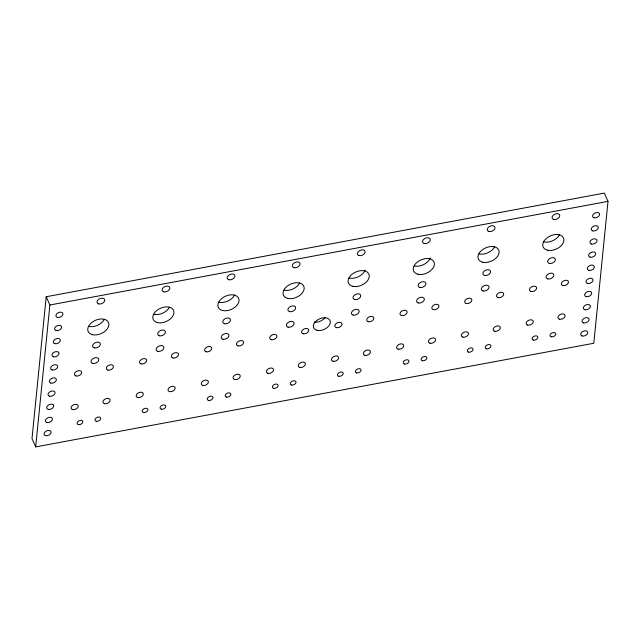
<?xml version="1.0" encoding="UTF-8"?>
<svg xmlns="http://www.w3.org/2000/svg" width="640" height="640" viewBox="0 0 640 640"><rect width="100%" height="100%" fill="white"/><g stroke="black" fill="none" stroke-linecap="round" stroke-linejoin="round"><path stroke-width="0.96" d="M46.2 296.736L32 438.624L35.68 446.888L593.8 343.264L608 201.376L604.32 193.112L46.2 296.736L49.88 305L35.68 446.888M49.88 305L608 201.376M325.168 317.608A8.912 5.776 -24 0 1 314.136 322.176M104.424 319.232A11.144 7.224 -24 0 1 88.672 326.384M169.504 307.144A11.144 7.224 -24 0 1 153.744 314.304M234.576 295.064A11.144 7.224 -24 0 1 218.816 302.224M299.72 282.968A11.144 7.224 -24 0 1 283.968 290.128M365.168 270.032A11.144 7.224 -24 0 1 349.04 278.048M430.312 257.936A11.144 7.224 -24 0 1 414.184 265.952M494.664 246.776A11.144 7.224 -24 0 1 478.904 253.936M559.456 234.744A11.144 7.224 -24 0 1 543.696 241.904M551.272 336.776A3.016 1.952 -24 0 0 555.744 334.16A3.016 1.952 -24 0 0 551.632 333.136A3.016 1.952 -24 0 0 551.272 336.776M317.08 330.296A8.912 5.776 -24 0 0 330.288 322.568A8.912 5.776 -24 0 0 318.152 319.544A8.912 5.776 -24 0 0 317.08 330.296M594.096 217.76A3.712 2.408 -24 0 0 599.608 214.544A3.712 2.408 -24 0 0 594.544 213.28A3.712 2.408 -24 0 0 594.096 217.76M592.784 230.896A3.712 2.408 -24 0 0 598.288 227.68A3.712 2.408 -24 0 0 593.232 226.424A3.712 2.408 -24 0 0 592.784 230.896M591.472 244.04A3.712 2.408 -24 0 0 596.976 240.816A3.712 2.408 -24 0 0 591.92 239.56A3.712 2.408 -24 0 0 591.472 244.04M590.152 257.176A3.712 2.408 -24 0 0 595.664 253.952A3.712 2.408 -24 0 0 590.6 252.696A3.712 2.408 -24 0 0 590.152 257.176M588.84 270.312A3.712 2.408 -24 0 0 594.344 267.096A3.712 2.408 -24 0 0 589.288 265.832A3.712 2.408 -24 0 0 588.84 270.312M587.528 283.448A3.712 2.408 -24 0 0 593.032 280.232A3.712 2.408 -24 0 0 587.976 278.968A3.712 2.408 -24 0 0 587.528 283.448M586.208 296.592A3.712 2.408 -24 0 0 591.712 293.368A3.712 2.408 -24 0 0 586.656 292.112A3.712 2.408 -24 0 0 586.208 296.592M584.896 309.728A3.712 2.408 -24 0 0 590.4 306.504A3.712 2.408 -24 0 0 585.344 305.248A3.712 2.408 -24 0 0 584.896 309.728M583.576 322.864A3.712 2.408 -24 0 0 589.088 319.64A3.712 2.408 -24 0 0 584.032 318.384A3.712 2.408 -24 0 0 583.576 322.864M582.264 336A3.712 2.408 -24 0 0 587.768 332.784A3.712 2.408 -24 0 0 582.712 331.52A3.712 2.408 -24 0 0 582.264 336M57.448 317.4A3.712 2.408 -24 0 0 62.952 314.176A3.712 2.408 -24 0 0 57.896 312.92A3.712 2.408 -24 0 0 57.448 317.4M56.128 330.536A3.712 2.408 -24 0 0 61.64 327.32A3.712 2.408 -24 0 0 56.576 326.056A3.712 2.408 -24 0 0 56.128 330.536M54.816 343.672A3.712 2.408 -24 0 0 60.32 340.456A3.712 2.408 -24 0 0 55.264 339.192A3.712 2.408 -24 0 0 54.816 343.672M53.504 356.816A3.712 2.408 -24 0 0 59.008 353.592A3.712 2.408 -24 0 0 53.952 352.336A3.712 2.408 -24 0 0 53.504 356.816M52.184 369.952A3.712 2.408 -24 0 0 57.696 366.728A3.712 2.408 -24 0 0 52.632 365.472A3.712 2.408 -24 0 0 52.184 369.952M50.872 383.088A3.712 2.408 -24 0 0 56.376 379.864A3.712 2.408 -24 0 0 51.32 378.608A3.712 2.408 -24 0 0 50.872 383.088M49.56 396.224A3.712 2.408 -24 0 0 55.064 393.008A3.712 2.408 -24 0 0 50.008 391.744A3.712 2.408 -24 0 0 49.56 396.224M48.24 409.36A3.712 2.408 -24 0 0 53.752 406.144A3.712 2.408 -24 0 0 48.688 404.88A3.712 2.408 -24 0 0 48.24 409.36M46.928 422.504A3.712 2.408 -24 0 0 52.432 419.28A3.712 2.408 -24 0 0 47.376 418.024A3.712 2.408 -24 0 0 46.928 422.504M45.616 435.64A3.712 2.408 -24 0 0 51.12 432.416A3.712 2.408 -24 0 0 46.064 431.16A3.712 2.408 -24 0 0 45.616 435.64M96.24 421.256A3.016 1.952 -24 0 0 100.712 418.64A3.016 1.952 -24 0 0 96.608 417.616A3.016 1.952 -24 0 0 96.24 421.256M78.352 424.576A3.016 1.952 -24 0 0 82.824 421.96A3.016 1.952 -24 0 0 78.72 420.936A3.016 1.952 -24 0 0 78.352 424.576M161.32 409.176A3.016 1.952 -24 0 0 165.792 406.56A3.016 1.952 -24 0 0 161.68 405.536A3.016 1.952 -24 0 0 161.32 409.176M143.432 412.496A3.016 1.952 -24 0 0 147.904 409.88A3.016 1.952 -24 0 0 143.792 408.856A3.016 1.952 -24 0 0 143.432 412.496M226.392 397.088A3.016 1.952 -24 0 0 230.864 394.48A3.016 1.952 -24 0 0 226.76 393.456A3.016 1.952 -24 0 0 226.392 397.088M208.504 400.416A3.016 1.952 -24 0 0 212.976 397.8A3.016 1.952 -24 0 0 208.864 396.776A3.016 1.952 -24 0 0 208.504 400.416M291.536 385A3.016 1.952 -24 0 0 296.008 382.384A3.016 1.952 -24 0 0 291.904 381.36A3.016 1.952 -24 0 0 291.536 385M273.648 388.32A3.016 1.952 -24 0 0 278.12 385.704A3.016 1.952 -24 0 0 274.016 384.68A3.016 1.952 -24 0 0 273.648 388.32M356.608 372.912A3.016 1.952 -24 0 0 361.08 370.296A3.016 1.952 -24 0 0 356.976 369.28A3.016 1.952 -24 0 0 356.608 372.912M338.72 376.24A3.016 1.952 -24 0 0 343.192 373.624A3.016 1.952 -24 0 0 339.088 372.6A3.016 1.952 -24 0 0 338.72 376.24M422.392 360.704A3.016 1.952 -24 0 0 426.864 358.088A3.016 1.952 -24 0 0 422.752 357.064A3.016 1.952 -24 0 0 422.392 360.704M404.504 364.024A3.016 1.952 -24 0 0 408.976 361.408A3.016 1.952 -24 0 0 404.864 360.384A3.016 1.952 -24 0 0 404.504 364.024M486.48 348.8A3.016 1.952 -24 0 0 490.952 346.192A3.016 1.952 -24 0 0 486.84 345.168A3.016 1.952 -24 0 0 486.48 348.8M468.592 352.128A3.016 1.952 -24 0 0 473.064 349.512A3.016 1.952 -24 0 0 468.952 348.488A3.016 1.952 -24 0 0 468.592 352.128M533.384 340.096A3.016 1.952 -24 0 0 537.856 337.48A3.016 1.952 -24 0 0 533.744 336.456A3.016 1.952 -24 0 0 533.384 340.096M92.352 334.656A11.144 7.224 -24 0 0 108.872 324.992A11.144 7.224 -24 0 0 93.696 321.216A11.144 7.224 -24 0 0 92.352 334.656M92.76 363.4A4.088 2.648 -24 0 0 98.816 359.856A4.088 2.648 -24 0 0 93.248 358.472A4.088 2.648 -24 0 0 92.76 363.4M98.712 303.92A4.088 2.648 -24 0 0 104.768 300.376A4.088 2.648 -24 0 0 99.208 298.992A4.088 2.648 -24 0 0 98.712 303.92M94.312 347.88A4.088 2.648 -24 0 0 100.368 344.336A4.088 2.648 -24 0 0 94.808 342.952A4.088 2.648 -24 0 0 94.312 347.88M157.424 322.576A11.144 7.224 -24 0 0 173.944 312.912A11.144 7.224 -24 0 0 158.768 309.136A11.144 7.224 -24 0 0 157.424 322.576M157.832 351.32A4.088 2.648 -24 0 0 163.888 347.776A4.088 2.648 -24 0 0 158.328 346.392A4.088 2.648 -24 0 0 157.832 351.32M163.784 291.832A4.088 2.648 -24 0 0 169.84 288.296A4.088 2.648 -24 0 0 164.28 286.904A4.088 2.648 -24 0 0 163.784 291.832M159.384 335.8A4.088 2.648 -24 0 0 165.44 332.256A4.088 2.648 -24 0 0 159.88 330.872A4.088 2.648 -24 0 0 159.384 335.8M222.504 310.488A11.144 7.224 -24 0 0 239.016 300.832A11.144 7.224 -24 0 0 223.848 297.056A11.144 7.224 -24 0 0 222.504 310.488M222.904 339.232A4.088 2.648 -24 0 0 228.96 335.696A4.088 2.648 -24 0 0 223.4 334.304A4.088 2.648 -24 0 0 222.904 339.232M228.864 279.752A4.088 2.648 -24 0 0 234.92 276.208A4.088 2.648 -24 0 0 229.352 274.824A4.088 2.648 -24 0 0 228.864 279.752M224.456 323.72A4.088 2.648 -24 0 0 230.52 320.176A4.088 2.648 -24 0 0 224.952 318.792A4.088 2.648 -24 0 0 224.456 323.72M287.648 298.392A11.144 7.224 -24 0 0 304.16 288.736A11.144 7.224 -24 0 0 288.992 284.96A11.144 7.224 -24 0 0 287.648 298.392M288.048 327.136A4.088 2.648 -24 0 0 294.112 323.6A4.088 2.648 -24 0 0 288.544 322.216A4.088 2.648 -24 0 0 288.048 327.136M294.008 267.656A4.088 2.648 -24 0 0 300.064 264.112A4.088 2.648 -24 0 0 294.496 262.728A4.088 2.648 -24 0 0 294.008 267.656M289.608 311.624A4.088 2.648 -24 0 0 295.664 308.08A4.088 2.648 -24 0 0 290.096 306.696A4.088 2.648 -24 0 0 289.608 311.624M352.72 286.312A11.144 7.224 -24 0 0 369.24 276.656A11.144 7.224 -24 0 0 354.064 272.872A11.144 7.224 -24 0 0 352.72 286.312M353.128 315.056A4.088 2.648 -24 0 0 359.184 311.512A4.088 2.648 -24 0 0 353.616 310.128A4.088 2.648 -24 0 0 353.128 315.056M359.08 255.576A4.088 2.648 -24 0 0 365.136 252.032A4.088 2.648 -24 0 0 359.576 250.648A4.088 2.648 -24 0 0 359.08 255.576M354.68 299.544A4.088 2.648 -24 0 0 360.736 296A4.088 2.648 -24 0 0 355.176 294.616A4.088 2.648 -24 0 0 354.68 299.544M417.864 274.216A11.144 7.224 -24 0 0 434.384 264.56A11.144 7.224 -24 0 0 419.208 260.784A11.144 7.224 -24 0 0 417.864 274.216M418.272 302.96A4.088 2.648 -24 0 0 424.328 299.424A4.088 2.648 -24 0 0 418.768 298.032A4.088 2.648 -24 0 0 418.272 302.96M424.224 243.48A4.088 2.648 -24 0 0 430.28 239.936A4.088 2.648 -24 0 0 424.72 238.552A4.088 2.648 -24 0 0 424.224 243.48M419.824 287.448A4.088 2.648 -24 0 0 425.88 283.904A4.088 2.648 -24 0 0 420.32 282.52A4.088 2.648 -24 0 0 419.824 287.448M482.584 262.2A11.144 7.224 -24 0 0 499.104 252.544A11.144 7.224 -24 0 0 483.928 248.768A11.144 7.224 -24 0 0 482.584 262.2M482.992 290.944A4.088 2.648 -24 0 0 489.048 287.4A4.088 2.648 -24 0 0 483.488 286.016A4.088 2.648 -24 0 0 482.992 290.944M488.944 231.464A4.088 2.648 -24 0 0 495 227.92A4.088 2.648 -24 0 0 489.44 226.536A4.088 2.648 -24 0 0 488.944 231.464M484.544 275.432A4.088 2.648 -24 0 0 490.6 271.888A4.088 2.648 -24 0 0 485.04 270.504A4.088 2.648 -24 0 0 484.544 275.432M547.376 250.176A11.144 7.224 -24 0 0 563.896 240.512A11.144 7.224 -24 0 0 548.728 236.736A11.144 7.224 -24 0 0 547.376 250.176M547.784 278.92A4.088 2.648 -24 0 0 553.84 275.376A4.088 2.648 -24 0 0 548.28 273.992A4.088 2.648 -24 0 0 547.784 278.92M553.736 219.432A4.088 2.648 -24 0 0 559.792 215.896A4.088 2.648 -24 0 0 554.232 214.504A4.088 2.648 -24 0 0 553.736 219.432M549.336 263.4A4.088 2.648 -24 0 0 555.392 259.856A4.088 2.648 -24 0 0 549.832 258.472A4.088 2.648 -24 0 0 549.336 263.4M104.496 403.68A3.776 2.448 -24 0 0 110.096 400.408A3.776 2.448 -24 0 0 104.952 399.128A3.776 2.448 -24 0 0 104.496 403.68M107.864 370.048A3.776 2.448 -24 0 0 113.456 366.776A3.776 2.448 -24 0 0 108.32 365.496A3.776 2.448 -24 0 0 107.864 370.048M72.656 409.592A3.776 2.448 -24 0 0 78.248 406.32A3.776 2.448 -24 0 0 73.104 405.04A3.776 2.448 -24 0 0 72.656 409.592M76.016 375.96A3.776 2.448 -24 0 0 81.616 372.688A3.776 2.448 -24 0 0 76.472 371.408A3.776 2.448 -24 0 0 76.016 375.96M169.576 391.6A3.776 2.448 -24 0 0 175.168 388.328A3.776 2.448 -24 0 0 170.032 387.048A3.776 2.448 -24 0 0 169.576 391.6M172.936 357.968A3.776 2.448 -24 0 0 178.536 354.696A3.776 2.448 -24 0 0 173.392 353.416A3.776 2.448 -24 0 0 172.936 357.968M137.728 397.512A3.776 2.448 -24 0 0 143.32 394.24A3.776 2.448 -24 0 0 138.184 392.96A3.776 2.448 -24 0 0 137.728 397.512M141.096 363.88A3.776 2.448 -24 0 0 146.688 360.608A3.776 2.448 -24 0 0 141.552 359.328A3.776 2.448 -24 0 0 141.096 363.88M234.648 379.512A3.776 2.448 -24 0 0 240.24 376.24A3.776 2.448 -24 0 0 235.104 374.96A3.776 2.448 -24 0 0 234.648 379.512M238.016 345.888A3.776 2.448 -24 0 0 243.608 342.616A3.776 2.448 -24 0 0 238.472 341.336A3.776 2.448 -24 0 0 238.016 345.888M202.8 385.424A3.776 2.448 -24 0 0 208.392 382.152A3.776 2.448 -24 0 0 203.256 380.88A3.776 2.448 -24 0 0 202.8 385.424M206.168 351.8A3.776 2.448 -24 0 0 211.76 348.528A3.776 2.448 -24 0 0 206.624 347.248A3.776 2.448 -24 0 0 206.168 351.8M299.792 367.416A3.776 2.448 -24 0 0 305.384 364.144A3.776 2.448 -24 0 0 300.248 362.872A3.776 2.448 -24 0 0 299.792 367.416M303.16 333.792A3.776 2.448 -24 0 0 308.752 330.52A3.776 2.448 -24 0 0 303.616 329.24A3.776 2.448 -24 0 0 303.16 333.792M267.944 373.336A3.776 2.448 -24 0 0 273.544 370.064A3.776 2.448 -24 0 0 268.4 368.784A3.776 2.448 -24 0 0 267.944 373.336M271.312 339.704A3.776 2.448 -24 0 0 276.904 336.432A3.776 2.448 -24 0 0 271.768 335.152A3.776 2.448 -24 0 0 271.312 339.704M364.864 355.336A3.776 2.448 -24 0 0 370.464 352.064A3.776 2.448 -24 0 0 365.32 350.784A3.776 2.448 -24 0 0 364.864 355.336M368.232 321.704A3.776 2.448 -24 0 0 373.824 318.432A3.776 2.448 -24 0 0 368.688 317.16A3.776 2.448 -24 0 0 368.232 321.704M333.024 361.248A3.776 2.448 -24 0 0 338.616 357.976A3.776 2.448 -24 0 0 333.472 356.696A3.776 2.448 -24 0 0 333.024 361.248M336.384 327.624A3.776 2.448 -24 0 0 341.984 324.352A3.776 2.448 -24 0 0 336.84 323.072A3.776 2.448 -24 0 0 336.384 327.624M430.016 343.24A3.776 2.448 -24 0 0 435.608 339.968A3.776 2.448 -24 0 0 430.464 338.688A3.776 2.448 -24 0 0 430.016 343.24M433.376 309.616A3.776 2.448 -24 0 0 438.976 306.344A3.776 2.448 -24 0 0 433.832 305.064A3.776 2.448 -24 0 0 433.376 309.616M398.168 349.152A3.776 2.448 -24 0 0 403.76 345.88A3.776 2.448 -24 0 0 398.624 344.608A3.776 2.448 -24 0 0 398.168 349.152M401.528 315.528A3.776 2.448 -24 0 0 407.128 312.256A3.776 2.448 -24 0 0 401.984 310.976A3.776 2.448 -24 0 0 401.528 315.528M494.736 331.224A3.776 2.448 -24 0 0 500.328 327.952A3.776 2.448 -24 0 0 495.192 326.672A3.776 2.448 -24 0 0 494.736 331.224M498.104 297.6A3.776 2.448 -24 0 0 503.696 294.328A3.776 2.448 -24 0 0 498.552 293.048A3.776 2.448 -24 0 0 498.104 297.6M462.888 337.136A3.776 2.448 -24 0 0 468.48 333.864A3.776 2.448 -24 0 0 463.344 332.592A3.776 2.448 -24 0 0 462.888 337.136M466.256 303.512A3.776 2.448 -24 0 0 471.848 300.24A3.776 2.448 -24 0 0 466.712 298.96A3.776 2.448 -24 0 0 466.256 303.512M559.528 319.2A3.776 2.448 -24 0 0 565.12 315.928A3.776 2.448 -24 0 0 559.984 314.648A3.776 2.448 -24 0 0 559.528 319.2M562.896 285.568A3.776 2.448 -24 0 0 568.488 282.296A3.776 2.448 -24 0 0 563.352 281.016A3.776 2.448 -24 0 0 562.896 285.568M527.68 325.112A3.776 2.448 -24 0 0 533.272 321.84A3.776 2.448 -24 0 0 528.136 320.56A3.776 2.448 -24 0 0 527.68 325.112M531.048 291.48A3.776 2.448 -24 0 0 536.64 288.208A3.776 2.448 -24 0 0 531.504 286.928A3.776 2.448 -24 0 0 531.048 291.48"/></g></svg>
